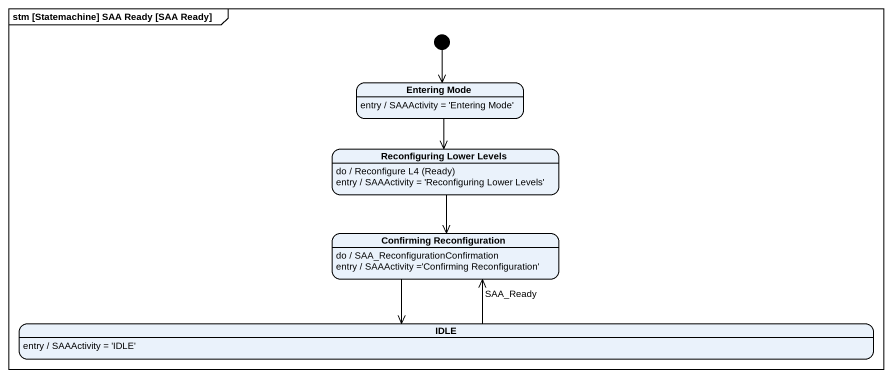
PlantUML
@startuml
mainframe stm [Statemachine] SAA Ready [SAA Ready]
hide empty description
state "Entering Mode" as Entering_Mode
Entering_Mode : entry / SAAActivity = 'Entering Mode'
state "Reconfiguring Lower Levels" as Reconfiguring_Lower_Levels
Reconfiguring_Lower_Levels : do / Reconfigure L4 (Ready)
Reconfiguring_Lower_Levels : entry / SAAActivity = 'Reconfiguring Lower Levels'
state "Confirming Reconfiguration" as Confirming_Reconfiguration
Confirming_Reconfiguration : do / SAA_ReconfigurationConfirmation
Confirming_Reconfiguration : entry / SAAActivity ='Confirming Reconfiguration'
state IDLE
IDLE : entry / SAAActivity = 'IDLE'
[*] --> Entering_Mode
Entering_Mode --> Reconfiguring_Lower_Levels
Reconfiguring_Lower_Levels --> Confirming_Reconfiguration
Confirming_Reconfiguration --> IDLE
IDLE -up-> Confirming_Reconfiguration : SAA_Ready
@enduml
